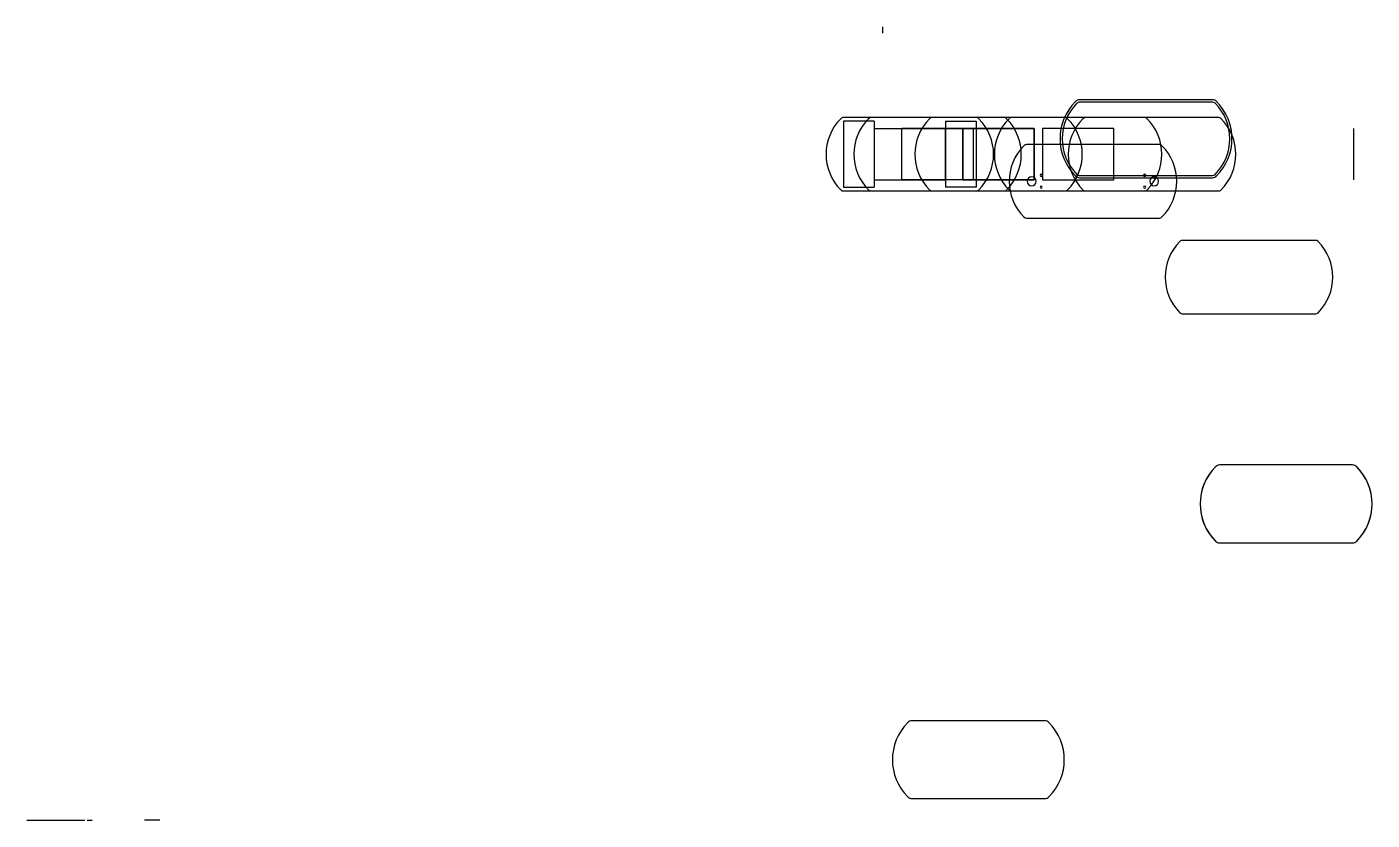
# Model space of a CAD drawing. Header units: millimetres. Extents: x 1045 to 2878, y 1058 to 2139.
import ezdxf

# ---------------------------------------------------------------- set-up
doc = ezdxf.new("R2010")
doc.units = ezdxf.units.MM

msp = doc.modelspace()

# ---------------------------------------------------------------- linework, layer by layer
for p, q in [((2211, 2138.7), (2211, 2130.2)), ((2199.8, 2010.2), (2157.8, 2010.2)), ((2199.8, 2010.2), (2199.8, 1920.2)), ((2199.8, 2000.2), (2296.8, 2000.2)), ((2199.8, 2000.2), (2199.8, 1930.2)), ((2199.8, 2000.2), (2199.8, 1965.2)), ((2296.8, 2010.2), (2296.8, 1920.2)), ((2296.8, 2010.2), (2338.8, 2010.2)), ((2296.8, 1930.2), (2296.8, 2000.2)), ((2296.8, 2000.2), (2296.8, 1965.2)), ((2338.8, 2010.2), (2338.8, 1920.2)), ((2199.8, 1930.2), (2296.8, 1930.2)), ((2157.8, 1920.2), (2199.8, 1920.2)), ((2338.8, 1920.2), (2296.8, 1920.2))]:
    msp.add_line(p, q)
at = {"lineweight": -3}
for p, q in [((2157.8, 2010.2), (2157.8, 1920.2)), ((2588.3, 1978.4, -886.7), (2407.3, 1978.4, -886.7)), ((2591.8, 1976.9, -886.7), (2591.8, 1976.9, -886.7)), ((2407.3, 1878.4, -886.7), (2588.3, 1878.4, -886.7)), ((1045.4, 1058.3, 35), (1124.2, 1058.3, 35)), ((1226.4, 1058.3, 35), (1205.4, 1058.3, 35))]:
    msp.add_line(p, q, dxfattribs=at)
at = {"lineweight": -3, "extrusion": (0, -1, 0)}
for q in [(2852.6, 1930.2, -886.7), (2852.6, 1965.2, -886.7)]:
    msp.add_line((2852.6, 2000.2, -886.7), q, dxfattribs=at)
at = {"lineweight": -3, "extrusion": (-2.75781e-07, -1, 0)}
msp.add_line((1127.4, 1058.3, 22), (1134.4, 1058.3, 22), dxfattribs=at)
for points in [[(2666.2, 2037, 0.198912), (2660.6, 2039.3), (2479.6, 2039.3, 0.200356), (2473.9, 2037, 0.413983), (2473.9, 1935.7, 0.198398), (2479.5, 1933.3), (2660.6, 1933.3, 0.199456), (2666.2, 1935.7, 0.414105), (2666.2, 2037, 0.414105)], [(2664.1, 2034.9, 0.198912), (2660.6, 2036.3), (2479.6, 2036.3, 0.2007), (2476, 2034.8, 0.414027), (2476, 1937.8, 0.198252), (2479.6, 1936.3), (2660.6, 1936.3, 0.199585), (2664.1, 1937.8, 0.414134), (2664.1, 2034.9)], [(2342.3, 2013.8, 0.198912), (2338.8, 2015.2), (2157.8, 2015.2, 0.2007), (2154.2, 2013.7, 0.414027), (2154.2, 1916.7, 0.198252), (2157.8, 1915.2), (2338.8, 1915.2, 0.199585), (2342.3, 1916.7, 0.414134), (2342.3, 2013.7)], [(2804.4, 1846.5, 0.198912), (2800.9, 1847.9), (2619.9, 1847.9, 0.2007), (2616.3, 1846.5, 0.414027), (2616.3, 1749.4, 0.198252), (2619.9, 1747.9), (2800.9, 1747.9, 0.199585), (2804.4, 1749.4, 0.414134), (2804.4, 1846.5)], [(2857.1, 1539.6, 0.198912), (2851.5, 1542), (2670.5, 1542, 0.200356), (2664.8, 1539.6, 0.413983), (2664.8, 1438.3, 0.198398), (2670.4, 1436), (2851.5, 1436, 0.199456), (2857.1, 1438.3, 0.414105), (2857.1, 1539.6, 0.414105)], [(2437.8, 1191.2, 0.198912), (2432.1, 1193.6), (2251.1, 1193.6, 0.200356), (2245.5, 1191.2, 0.413983), (2245.5, 1089.9, 0.198398), (2251.1, 1087.6), (2432.1, 1087.6, 0.199456), (2437.8, 1089.9, 0.414105), (2437.8, 1191.2, 0.414105)]]:
    msp.add_lwpolyline(points, format="xyb")
for points, elevation in [([(2380.1, 2013.8, 0.198912), (2376.5, 2015.2), (2195.5, 2015.2, 0.2007), (2192, 2013.7, 0.414027), (2192, 1916.7, 0.198252), (2195.5, 1915.2), (2376.5, 1915.2, 0.199585), (2380.1, 1916.7, 0.414134), (2380.1, 2013.7)], -300.8), ([(2571.6, 2013.8, 0.198912), (2568.1, 2015.2), (2387.1, 2015.2, 0.2007), (2383.5, 2013.7, 0.414027), (2383.5, 1916.7, 0.198252), (2387.1, 1915.2), (2568.1, 1915.2, 0.199585), (2571.6, 1916.7, 0.414134), (2571.6, 2013.7)], -506.6), ([(2672.3, 2013.8, 0.198912), (2668.7, 2015.2), (2487.7, 2015.2, 0.2007), (2484.2, 2013.7, 0.414027), (2484.2, 1916.7, 0.198252), (2487.7, 1915.2), (2668.7, 1915.2, 0.199585), (2672.3, 1916.7, 0.414134), (2672.3, 2013.7)], -313.8)]:
    msp.add_lwpolyline(points, format="xyb", close=True, dxfattribs=dict(elevation=elevation))
at = {"lineweight": -3, "extrusion": (0, -1, 0), "elevation": -2000.2}
for points in [[(2237.5, -300.8), (2334.5, -300.8), (2334.5, -300.8), (2237.5, -300.8), (2237.5, -300.8)], [(2320.7, -135.3), (2417.7, -135.3), (2417.7, -135.3), (2320.7, -135.3)], [(2320.7, -135.3), (2417.7, -135.3), (2417.7, -135.3), (2320.7, -135.3)], [(2320.7, -135.3), (2417.7, -135.3), (2417.7, -135.3), (2320.7, -135.3)]]:
    msp.add_lwpolyline(points, close=True, dxfattribs=at)
for points, elevation in [([(2334.5, 1930.2), (2237.5, 1930.2), (2237.5, 2000.2), (2334.5, 2000.2)], -300.8), ([(2320.7, 2000.2), (2320.7, 1930.2)], -135.3), ([(2417.7, 1930.2), (2417.7, 2000.2)], -135.3), ([(2526.1, 1930.2), (2526.1, 2000.2), (2429.1, 2000.2), (2429.1, 1930.2)], -506.6)]:
    msp.add_lwpolyline(points, close=True, dxfattribs=dict(elevation=elevation))
at = {"elevation": -135.3}
msp.add_lwpolyline([(2463.2, 2013.8, 0.198912), (2459.7, 2015.2), (2278.7, 2015.2, 0.2007), (2275.1, 2013.7, 0.414027), (2275.1, 1916.7, 0.198252), (2278.6, 1915.2), (2459.7, 1915.2, 0.199585), (2463.2, 1916.7, 0.414134), (2463.2, 2013.7, -0.001329)], format="xyb", dxfattribs=at)
at = {"extrusion": (0, -1, 0)}
for elevation in [-2000.2, -1930.2]:
    msp.add_lwpolyline([(2320.7, -135.3), (2417.7, -135.3)], close=True, dxfattribs=dict(at, elevation=elevation))
at = {"lineweight": -3, "extrusion": (0, -1, 0), "elevation": -2000.2}
msp.add_lwpolyline([(2320.7, -135.3), (2417.7, -135.3)], dxfattribs=at)
at = {"lineweight": -3}
msp.add_lwpolyline([(2857.1, 1539.6, 0.198369), (2851.5, 1542), (2670.5, 1542, 0.197469), (2664.8, 1539.6, 0.414447), (2664.8, 1438.3, 0.199425), (2670.5, 1436), (2851.5, 1436, 0.198369), (2857.1, 1438.3, 0.41435)], format="xyb", close=True, dxfattribs=at)
at = {"lineweight": -3, "extrusion": (0, 0, -1)}
for centre, radius in [((-2414.3, 1928.4, 886.7), 6), ((-2427.3, 1936.4, 886.7), 1.5), ((-2568.3, 1936.4, 886.7), 1.5), ((-2581.3, 1928.4, 886.7), 6), ((-2427.3, 1920.4, 886.7), 1.5), ((-2568.3, 1920.4, 886.7), 1.5)]:
    msp.add_circle(centre, radius, dxfattribs=at)
at = {"lineweight": -3}
for centre, radius, start, end in [((2452.3, 1928.4, -886.7), 68.6, 135.0286, 224.9922), ((2407.3, 1973.4, -886.7), 5, 90, 135.3939), ((2588.3, 1973.4, -886.7), 5, 45, 90), ((2543.3, 1928.4, -886.7), 68.6, 315.0108, 44.9952), ((2407.3, 1883.4, -886.7), 5, 224.8904, 269.7447), ((2588.3, 1883.4, -886.7), 5, 270, 315.1483)]:
    msp.add_arc(centre, radius, start, end, dxfattribs=at)

doc.saveas('drawing.dxf')
